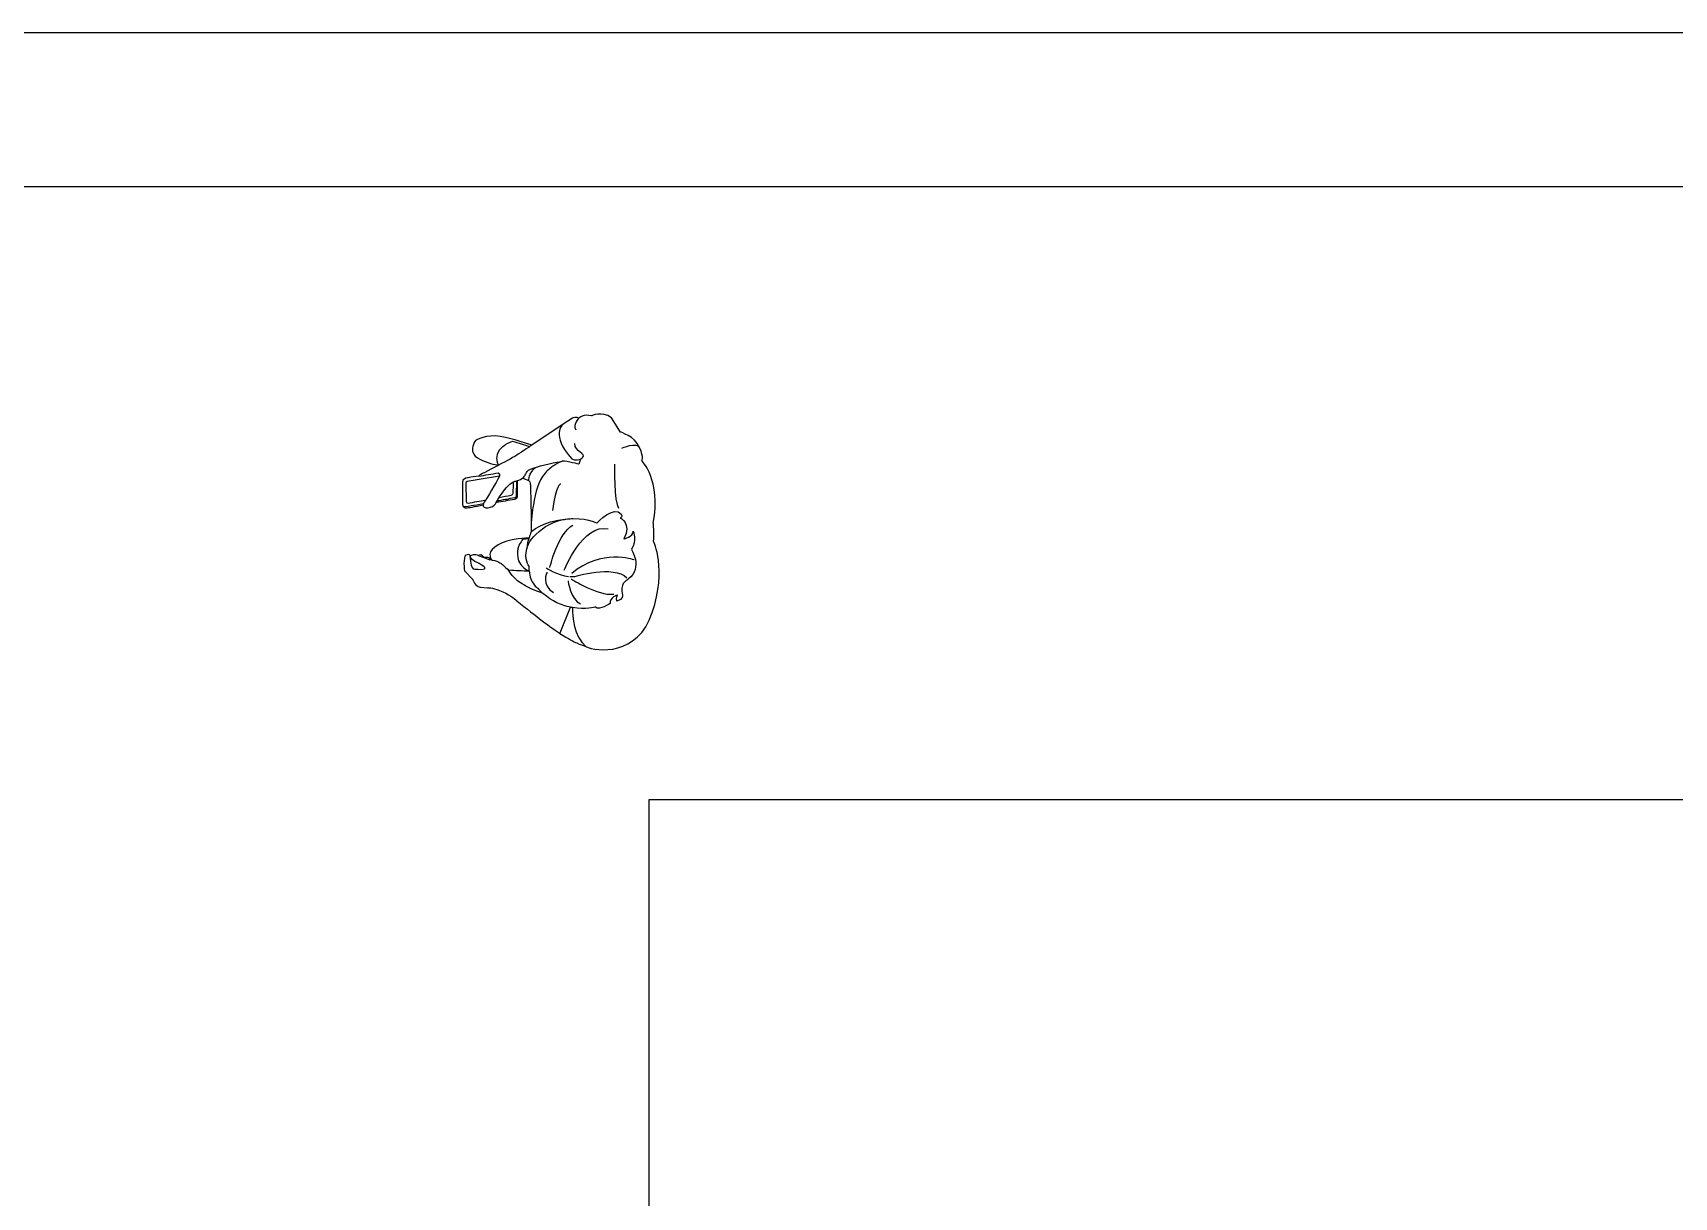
# Model space of a CAD drawing. Header units: millimetres. Extents: x 13722 to 114356, y -17117 to 61088.
# Drawn here: x 67890 to 72907, y 57529 to 61088 of the extents above; entities that cross this region are included whole.
import ezdxf

# ---------------------------------------------------------------- set-up
doc = ezdxf.new("R2010")
doc.units = ezdxf.units.MM
for name, color, linetype in [('00_dim', 6, 'Continuous'), ('03', 8, 'Continuous'), ('Toffu_Outline', 8, 'Continuous')]:
    doc.layers.add(name, color=color, linetype=linetype)

# ---------------------------------------------------------------- blocks, each defined once
blk = doc.blocks.new('2r2')
at = {"layer": 'Toffu_Outline'}
for points in [[(88787.6, 4091.6), (88787.6, 4091.6)], [(88609.8, 3821.1), (88627.2, 3814.9), (88645.3, 3808.3)], [(88860.2, 3584.6), (88891.9, 3663.1), (88891.9, 3663.2)]]:
    blk.add_lwpolyline(points, dxfattribs=at)
for points, knots in [([(88651.2, 3807.5), (88651, 3807.5), (88650.8, 3807.6), (88650.6, 3807.6), (88648.8, 3807.9), (88647, 3808.1), (88645.3, 3808.3), (88645.3, 3808.3), (88649.3, 3818.4), (88627.2, 3814.9), (88627.2, 3814.9), (88622.4, 3827.9), (88609.8, 3821.1), (88609.8, 3821.1), (88597.1, 3828.5), (88585.7, 3819.8), (88585.7, 3819.8), (88582.6, 3828), (88572.3, 3822.7), (88562.1, 3817.4), (88567.8, 3774), (88567.8, 3774), (88567.8, 3774), (88592.9, 3748), (88592.9, 3748), (88592.9, 3748), (88599.5, 3726.4), (88615.4, 3724.9), (88631.3, 3723.5), (88648.2, 3722), (88648.2, 3722), (88653.7, 3720.9), (88663.5, 3718.7), (88675.1, 3714.4), (88702.7, 3704.1), (88720.7, 3689.1), (88727.7, 3683.2), (88788.5, 3632.8), (88830.5, 3602.2), (88859.3, 3583.3), (88886.4, 3565.5), (88902, 3558), (88910.9, 3553.9), (88921.6, 3549), (88928.8, 3547.4), (88938.5, 3543), (88973.6, 3526.9), (89096.8, 3512.9), (89141.9, 3647.2), (89187, 3781.4), (89145.9, 3863.6), (89145.9, 3863.6), (89147.9, 3889.7), (89144.9, 3919.7), (89144.9, 3919.7), (89170, 4053), (89109.3, 4111.1), (89109.3, 4111.1), (89109.3, 4111.1), (89117.8, 4117.6), (89102.8, 4151.7), (89087.8, 4185.7), (89044.7, 4198.3), (89044.7, 4198.3), (89044.7, 4198.3), (89017.1, 4242.3), (89017.1, 4242.3), (88986.1, 4263.4), (88956, 4247.9), (88956, 4247.9), (88932, 4254.4), (88917.4, 4241.3), (88917.4, 4241.3), (88911.4, 4245.4), (88897.4, 4241.3), (88897.4, 4241.3), (88897.4, 4241.3), (88869.2, 4222.5), (88869.2, 4222.5)], [0, 0, 0, 0, 1, 1, 1, 2, 2, 2, 3, 3, 3, 4, 4, 4, 5, 5, 5, 6, 6, 6, 7, 7, 7, 8, 8, 8, 9, 9, 9, 10, 10, 10, 11, 11, 11, 12, 12, 12, 13, 13, 13, 14, 14, 14, 15, 15, 15, 16, 16, 16, 17, 17, 17, 18, 18, 18, 19, 19, 19, 20, 20, 20, 21, 21, 21, 22, 22, 22, 23, 23, 23, 24, 24, 24, 25, 25, 25, 26, 26, 26, 26]), ([(88869.1, 4222.4), (88869.1, 4222.4), (88773.1, 4158.2), (88773.1, 4158.2), (88773.1, 4158.2), (88719.1, 4178.2), (88677, 4185.2), (88634.9, 4192.2), (88601.8, 4173.2), (88601.8, 4173.2), (88588.9, 4154.4), (88591.8, 4141.6), (88592.8, 4138.1), (88598.6, 4117.9), (88626.4, 4109.3), (88647.2, 4102.9), (88657.3, 4099.7), (88666.1, 4098.2), (88672.1, 4097.3)], [0, 0, 0, 0, 1, 1, 1, 2, 2, 2, 3, 3, 3, 4, 4, 4, 5, 5, 5, 6, 6, 6, 6]), ([(88869.2, 4222.5), (88869.2, 4222.5), (88869.2, 4222.4), (88869.1, 4222.4), (88866.5, 4220.5), (88830.5, 4191.2), (88895.5, 4116.5), (88895.5, 4116.5), (88909.8, 4110.1), (88921.9, 4115.9), (88924.3, 4116.9), (88926.5, 4118.5), (88928.6, 4120.6), (88941.4, 4133.7), (88903.8, 4138.3), (88905.3, 4163.1)], [0, 0, 0, 0, 1, 1, 1, 2, 2, 2, 3, 3, 3, 4, 4, 4, 5, 5, 5, 5]), ([(88672.2, 4097.3), (88666.5, 4108.8), (88666.7, 4118.3), (88667.2, 4122.6), (88669.5, 4146.2), (88691.3, 4159.6), (88693.6, 4160.9), (88701.2, 4165.4), (88714.9, 4170.8), (88714.9, 4170.8), (88732.3, 4165.3), (88749.7, 4159.7), (88767.1, 4154.2), (88767.1, 4154.2), (88767.1, 4154.2), (88767.1, 4154.2)], [0, 0, 0, 0, 1, 1, 1, 2, 2, 2, 3, 3, 3, 4, 4, 4, 5, 5, 5, 5]), ([(88767.1, 4154.2), (88765.7, 4153.2), (88764.3, 4152.3), (88762.9, 4151.3), (88745.5, 4139.8), (88734.2, 4132.2), (88732.3, 4130.8), (88721.1, 4123.4), (88696.3, 4110.1), (88672.2, 4097.3), (88672.2, 4097.3), (88672.1, 4097.3), (88672.1, 4097.3), (88671, 4096.7), (88669.9, 4096.1), (88668.8, 4095.5)], [0, 0, 0, 0, 1, 1, 1, 2, 2, 2, 3, 3, 3, 4, 4, 4, 5, 5, 5, 5]), ([(88921.9, 4115.9), (88921.9, 4115.9), (88921.9, 4115.9), (88921.9, 4115.9), (88921.9, 4115.9), (88917.4, 4100.3), (88917.4, 4100.3), (88917.4, 4100.3), (88883.1, 4109.7), (88866.2, 4109.3)], [0, 0, 0, 0, 1, 1, 1, 2, 2, 2, 3, 3, 3, 3]), ([(88668.8, 4095.5), (88640.2, 4080.5), (88613.4, 4066.8), (88612.2, 4065.2), (88612.2, 4065.2), (88610.8, 4063.3), (88610.8, 4063.3), (88600, 4062.2), (88589.3, 4060.7), (88578.7, 4059), (88578.7, 4059), (88565.2, 4056.8), (88563.1, 4051.5), (88563, 4051), (88561.4, 4046.8), (88561.4, 4046.8), (88561.4, 4046.8), (88561.7, 3977.4), (88561.7, 3977.4)], [0, 0, 0, 0, 1, 1, 1, 2, 2, 2, 3, 3, 3, 4, 4, 4, 5, 5, 5, 6, 6, 6, 6]), ([(88674.4, 4064.1), (88641.6, 4058.5), (88608.8, 4052.9), (88576, 4047.2), (88573.7, 4046.8), (88572, 4044.8), (88572.1, 4042.4), (88572.1, 4042.4), (88573.1, 3985.8), (88573.1, 3985.8), (88573.2, 3982.9), (88575.8, 3980.7), (88578.8, 3981.2), (88596.7, 3984.5), (88614.6, 3987.7), (88632.5, 3991)], [0, 0, 0, 0, 1, 1, 1, 2, 2, 2, 3, 3, 3, 4, 4, 4, 5, 5, 5, 5]), ([(88610.8, 4063.3), (88630.8, 4066.9), (88650.8, 4070.4), (88670.9, 4074), (88672.1, 4073), (88673.7, 4071.4), (88674.4, 4069.2), (88674.9, 4067.3), (88674.8, 4065.5), (88674.4, 4064.1), (88674.2, 4063.2), (88673.9, 4062.5), (88673.7, 4061.9), (88667.5, 4046.6), (88632.5, 3991), (88632.5, 3991), (88629.5, 3986.2), (88627.2, 3982.3), (88625.9, 3980.1)], [0, 0, 0, 0, 1, 1, 1, 2, 2, 2, 3, 3, 3, 4, 4, 4, 5, 5, 5, 6, 6, 6, 6]), ([(88746.1, 4058), (88747.1, 4058.9), (88748.6, 4060.3), (88750.2, 4062.4), (88752.4, 4065.3), (88753.2, 4067.5), (88754.8, 4070.7), (88754.8, 4070.7), (88756.1, 4073.1), (88760.1, 4079), (88762.8, 4083), (88773.7, 4087.5), (88787.6, 4091.6)], [0, 0, 0, 0, 1, 1, 1, 2, 2, 2, 3, 3, 3, 4, 4, 4, 4]), ([(88764.4, 4050.6), (88764.5, 4055.1), (88765.3, 4062.2), (88768.9, 4070), (88774.4, 4082.2), (88783.4, 4088.8), (88787.6, 4091.6)], [0, 0, 0, 0, 1, 1, 1, 2, 2, 2, 2]), ([(88787.6, 4091.6), (88819.3, 4101.1), (88866.2, 4109.3), (88866.2, 4109.3), (88859.4, 4106.6), (88850.8, 4102.6), (88841.7, 4096.6), (88832.6, 4090.7), (88823, 4083), (88814.2, 4072.7), (88791.3, 4046.1), (88785.9, 4016.8), (88778.3, 3975.9), (88774.8, 3956.8), (88771.3, 3930.1), (88771.2, 3897.7), (88771.2, 3896.2), (88771.2, 3894.7), (88771.2, 3893.2)], [0, 0, 0, 0, 1, 1, 1, 2, 2, 2, 3, 3, 3, 4, 4, 4, 5, 5, 5, 6, 6, 6, 6]), ([(88562.4, 3974.5), (88562.4, 3974.4), (88562.5, 3974.1), (88562.5, 3973.8), (88562.9, 3972.6), (88564.3, 3969.9), (88566.6, 3968.4), (88568.9, 3966.8), (88571.5, 3966.8), (88572.8, 3966.8), (88578.4, 3966.9), (88598.3, 3970.5), (88625, 3976.3), (88624.7, 3974.6), (88624.6, 3972.8), (88625.1, 3971.6), (88626.8, 3967), (88638.5, 3965.6), (88647.4, 3968.5), (88656.4, 3971.4), (88661.8, 3978.5), (88664.7, 3983.5), (88683.7, 3986.9), (88702.7, 3990.4), (88721.7, 3993.8), (88726.5, 3994.7), (88730, 3999), (88730, 4003.9), (88729.9, 4019.3), (88729.8, 4034.8), (88729.7, 4050.2)], [0, 0, 0, 0, 1, 1, 1, 2, 2, 2, 3, 3, 3, 4, 4, 4, 5, 5, 5, 6, 6, 6, 7, 7, 7, 8, 8, 8, 9, 9, 9, 10, 10, 10, 10]), ([(88664.7, 3983.5), (88665.8, 3985.5), (88666.6, 3987.1), (88667, 3988.1), (88667.3, 3988.1), (88670.9, 3988.9), (88671.2, 3988.9), (88683.3, 3991.3), (88692.5, 3993.1), (88696.9, 3993.9), (88702.9, 3995.1), (88711.3, 3996.7), (88722.3, 3998.9), (88724.9, 3999.4), (88726.9, 4001.7), (88726.9, 4004.4), (88727, 4016.7), (88727.5, 4049.4), (88727.5, 4049.4), (88728.3, 4049.7), (88729, 4050), (88729.7, 4050.2), (88730, 4050.4), (88730.4, 4050.5), (88730.7, 4050.6)], [0, 0, 0, 0, 1, 1, 1, 2, 2, 2, 3, 3, 3, 4, 4, 4, 5, 5, 5, 6, 6, 6, 7, 7, 7, 8, 8, 8, 8]), ([(88667, 3988.1), (88668.3, 3990.3), (88670.6, 3994), (88673.6, 3998.7), (88673.8, 3998.9), (88674, 3999.2), (88674.2, 3999.5), (88698.1, 4036.1), (88710.2, 4042.8), (88715.3, 4045.2), (88716, 4045.5), (88716.8, 4045.9), (88717.8, 4046.4), (88720.3, 4047.4), (88723.5, 4048.5), (88727.5, 4049.4)], [0, 0, 0, 0, 1, 1, 1, 2, 2, 2, 3, 3, 3, 4, 4, 4, 5, 5, 5, 5]), ([(88673.6, 3998.7), (88686, 4001), (88698.4, 4003.2), (88710.7, 4005.5), (88713.9, 4006.1), (88716.2, 4008.8), (88716.3, 4012), (88716.8, 4023.4), (88717.3, 4034.9), (88717.8, 4046.4)], [0, 0, 0, 0, 1, 1, 1, 2, 2, 2, 3, 3, 3, 3]), ([(88730.7, 4050.6), (88743.5, 4055.5), (88746.1, 4058), (88746.1, 4058), (88746.1, 4058), (88764.4, 4050.6), (88764.4, 4050.6), (88764.4, 4050.6), (88765, 4049.8), (88765.8, 4048.4), (88766.7, 4047), (88767.6, 4045.1), (88768.1, 4042.7), (88771.4, 4027.9), (88771.3, 3922), (88771.2, 3897.7)], [0, 0, 0, 0, 1, 1, 1, 2, 2, 2, 3, 3, 3, 4, 4, 4, 5, 5, 5, 5]), ([(88561.7, 3977.4), (88561.7, 3976.4), (88561.9, 3975.4), (88562.3, 3974.5), (88562.3, 3974.5), (88562.4, 3974.5), (88562.4, 3974.5), (88563.6, 3971.7), (88566.6, 3970), (88569.8, 3970.5), (88581.7, 3972.6), (88593.7, 3974.6), (88605.5, 3976.6), (88612.4, 3977.8), (88619.1, 3978.9), (88625.9, 3980.1), (88625.9, 3980.1), (88625.3, 3978.3), (88625, 3976.3)], [0, 0, 0, 0, 1, 1, 1, 2, 2, 2, 3, 3, 3, 4, 4, 4, 5, 5, 5, 6, 6, 6, 6]), ([(88882.6, 3933.1), (88933.2, 3939.3), (88972.8, 3920.7), (88972.8, 3920.7), (88972.8, 3920.7), (89026.5, 3977), (89046.9, 3947.5), (89046.9, 3947.5), (89051.7, 3938), (89043.8, 3936.3), (89043.8, 3936.3), (89079.4, 3919.7), (89054.9, 3872.3), (89054.9, 3872.3), (89083.8, 3878.9), (89083.8, 3895.3), (89083.8, 3895.3), (89095, 3866.6), (89078.1, 3840.4), (89078.1, 3840.4), (89086.7, 3826.8), (89090.1, 3808.8), (89093.6, 3790.1), (89091.6, 3766.7), (89068.5, 3749), (89066.7, 3747.6), (89064.7, 3746.3), (89062.6, 3745), (89062.6, 3745), (89041.3, 3735.3), (89050.9, 3700), (89050.9, 3700), (89054.3, 3686.8), (89033.3, 3681.9), (89033.3, 3681.9), (89030.9, 3693), (89035, 3700.5), (89035, 3700.5), (89029.4, 3698.4), (89023.7, 3694.6), (89017.3, 3690.2), (89010.8, 3683.4), (89012.8, 3674.7), (89012.8, 3674.7), (88980.7, 3652.1), (88967.9, 3663.4), (88967.9, 3663.4), (88937.6, 3655.3), (88897.6, 3662.1), (88895.7, 3662.4), (88893.8, 3662.7), (88891.9, 3663.1), (88865.5, 3668.5), (88835.5, 3680.5), (88807.4, 3705.5)], [0, 0, 0, 0, 1, 1, 1, 2, 2, 2, 3, 3, 3, 4, 4, 4, 5, 5, 5, 6, 6, 6, 7, 7, 7, 8, 8, 8, 9, 9, 9, 10, 10, 10, 11, 11, 11, 12, 12, 12, 13, 13, 13, 14, 14, 14, 15, 15, 15, 16, 16, 16, 17, 17, 17, 18, 18, 18, 18]), ([(88765.3, 3773.9), (88765, 3778.4), (88764.9, 3783.2), (88765.1, 3788.3), (88765.1, 3788.3), (88749.3, 3810.8), (88758.2, 3842.1), (88763.2, 3860.3), (88776.6, 3881.4), (88806.1, 3902.8), (88832, 3921.6), (88858.4, 3930.2), (88882.5, 3933.1)], [0, 0, 0, 0, 1, 1, 1, 2, 2, 2, 3, 3, 3, 4, 4, 4, 4]), ([(88771.2, 3893.2), (88771.2, 3893.2), (88801.5, 3925.5), (88882.5, 3933.1), (88882.5, 3933.1), (88882.6, 3933.1), (88882.6, 3933.1), (88888, 3933.6), (88893.5, 3934), (88899.4, 3934.3)], [0, 0, 0, 0, 1, 1, 1, 2, 2, 2, 3, 3, 3, 3]), ([(88771.2, 3893.2), (88769.2, 3887.3), (88767.1, 3881.5), (88765.1, 3875.6), (88765.1, 3875.6), (88732.1, 3872.6), (88732.1, 3872.6), (88681.6, 3865.7), (88647.1, 3845.7), (88645.7, 3824.1), (88645.4, 3819.9), (88646.2, 3814.4), (88650.6, 3807.6)], [0, 0, 0, 0, 1, 1, 1, 2, 2, 2, 3, 3, 3, 4, 4, 4, 4]), ([(88764, 3872.5), (88764, 3872.5), (88764, 3872.5), (88764, 3872.5), (88764, 3872.5), (88745.5, 3869.8), (88745.5, 3869.8), (88742.5, 3866.5), (88738.5, 3861.4), (88735.3, 3854.5), (88734.6, 3853), (88720.4, 3821.3), (88738.8, 3794.6), (88747.2, 3782.4), (88758.8, 3776.6), (88765.3, 3773.9)], [0, 0, 0, 0, 1, 1, 1, 2, 2, 2, 3, 3, 3, 4, 4, 4, 5, 5, 5, 5]), ([(88765.1, 3875.6), (88765.1, 3875.6), (88764.7, 3874.5), (88764, 3872.5), (88762.1, 3867), (88758.5, 3854.8), (88758.2, 3842.1)], [0, 0, 0, 0, 1, 1, 1, 2, 2, 2, 2]), ([(88585.5, 3819.3), (88585.2, 3817.6), (88585, 3811.3), (88599.5, 3803.4), (88616.6, 3794.1), (88636.8, 3783.9), (88628.6, 3780.3), (88620.4, 3776.8), (88595.1, 3780.3), (88595.1, 3780.3), (88595.1, 3780.3), (88586.5, 3782.5), (88586.2, 3804.2), (88586.2, 3804.2), (88584.6, 3815.8), (88585.5, 3819.3)], [0, 0, 0, 0, 1, 1, 1, 2, 2, 2, 3, 3, 3, 4, 4, 4, 5, 5, 5, 5]), ([(88585.5, 3819.3), (88585.5, 3819.4), (88585.5, 3819.4), (88585.5, 3819.4), (88585.6, 3819.6), (88585.6, 3819.7), (88585.7, 3819.8)], [0, 0, 0, 0, 1, 1, 1, 2, 2, 2, 2]), ([(88651.2, 3807.5), (88656.6, 3806.8), (88664.2, 3805.1), (88672.4, 3801), (88676.9, 3798.7), (88680.6, 3796.2), (88683.6, 3793.8), (88689.9, 3787.7), (88696.2, 3781.6), (88702.5, 3775.5)], [0, 0, 0, 0, 1, 1, 1, 2, 2, 2, 3, 3, 3, 3]), ([(88807.4, 3705.5), (88807.4, 3705.5), (88806.7, 3706.1), (88806.7, 3706.1), (88781.8, 3713.5), (88763.1, 3723), (88750.7, 3730.3), (88732.7, 3740.9), (88723.9, 3749.3), (88720.1, 3753.2), (88711.9, 3761.5), (88702.5, 3775.5), (88702.5, 3775.5), (88702.5, 3775.5), (88703.5, 3777), (88703.5, 3777), (88724.1, 3776), (88744.7, 3775), (88765.3, 3773.9), (88766.9, 3755), (88773.4, 3741.8), (88779.6, 3733.4), (88785.8, 3724.9), (88791.6, 3721.2), (88791.6, 3721.2), (88796.5, 3715.7), (88801.6, 3710.7), (88806.7, 3706.1)], [0, 0, 0, 0, 1, 1, 1, 2, 2, 2, 3, 3, 3, 4, 4, 4, 5, 5, 5, 6, 6, 6, 7, 7, 7, 8, 8, 8, 9, 9, 9, 9]), ([(88890, 3757.1), (88892.1, 3756.9), (88893.7, 3756.8), (88895.1, 3756.7), (88895.2, 3756.7), (88895.2, 3756.7), (88895.3, 3756.7), (88897.9, 3756.5), (88900.1, 3756.6), (88903.8, 3756.9), (88903.8, 3756.9), (89024.4, 3793.6), (89064.2, 3753)], [0, 0, 0, 0, 1, 1, 1, 2, 2, 2, 3, 3, 3, 4, 4, 4, 4]), ([(88894.3, 3749.1), (88894.3, 3749.1), (88977.3, 3697.3), (89022.4, 3703), (89023.2, 3703.1), (89023.9, 3703.2), (89024.6, 3703.4)], [0, 0, 0, 0, 1, 1, 1, 2, 2, 2, 2]), ([(88897.6, 3662.1), (88897.6, 3662.1), (88897.6, 3662.1), (88897.6, 3662.1), (88897.4, 3633.7), (88902, 3576.9), (88938.5, 3543)], [0, 0, 0, 0, 1, 1, 1, 2, 2, 2, 2])]:
    blk.add_open_spline(points, degree=3, knots=knots, dxfattribs=at)
for points in [[(88917.4, 4241.3), (88917.4, 4241.3), (88898.2, 4223.6), (88907.6, 4205.5)], [(89049.2, 4149.6), (89049.2, 4149.6), (89093.8, 4168.7), (89102.8, 4151.7)], [(88773.1, 4158.2), (88771.1, 4156.8), (88769.2, 4155.5), (88767.1, 4154.2)], [(89026.2, 4100.3), (89026.2, 4100.3), (89024.6, 3983.3), (89038.7, 3965.8)], [(88862.1, 4039), (88862, 4039), (88846.3, 4039), (88836.5, 3958.3)], [(88828.7, 3784.9), (88828.7, 3784.9), (88854.3, 3891.7), (88899.4, 3913.5)], [(88872.5, 3776.6), (88872.5, 3776.6), (88931.2, 3921.7), (89006.7, 3902.5)], [(89086.1, 3808.1), (89086.1, 3808.1), (88985.6, 3842.9), (88895.7, 3766.4)], [(88819.7, 3770.2), (88819.7, 3770.2), (88800.6, 3730.4), (88839.6, 3707.7)], [(88817.7, 3783.4), (88817.7, 3783.4), (88850.5, 3761.2), (88886.1, 3757.2)], [(88884.3, 3743.7), (88884.3, 3743.7), (88892.3, 3686.2), (88922.5, 3673.5)]]:
    blk.add_open_spline(points, degree=3, dxfattribs=at)

msp = doc.modelspace()

# ---------------------------------------------------------------- linework, layer by layer
at = {"layer": '00_dim'}
for points in [[(57732.2, 61087.6), (57732.2, 39552.9), (88188.4, 39552.9), (88188.4, 61087.6)], [(58202.6, 60617.2), (58202.6, 40023.3), (87718, 40023.3), (87718, 60617.2)]]:
    msp.add_lwpolyline(points, close=True, dxfattribs=at)
at = {"layer": '03'}
for p, q in [((69773.8, 57445), (69773.8, 58745)), ((69773.8, 58745), (83214.7, 58745))]:
    msp.add_line(p, q, dxfattribs=at)

# ---------------------------------------------------------------- block references
msp.add_blockref('2r2', (-19358.1, 55669.1), dxfattribs=at)

doc.saveas('drawing.dxf')
